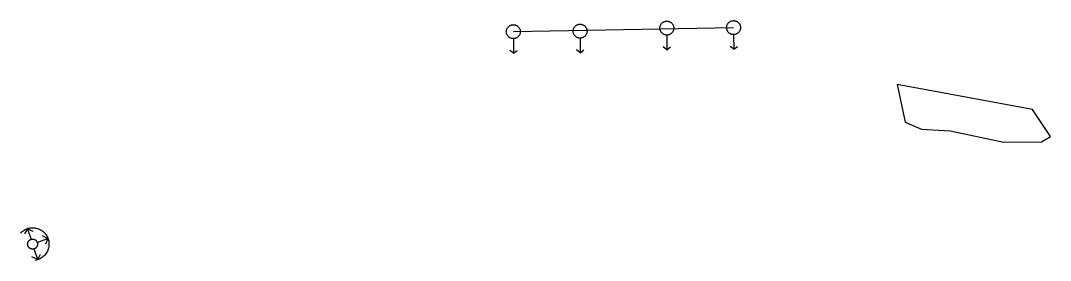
# Model space of a CAD drawing. Header units: inches. Extents: x 21905 to 29562, y 37649 to 43473.
# Drawn here: x 23597.5 to 24059.1, y 38872 to 38979.2 of the extents above; entities that cross this region are included whole.
import ezdxf

# ---------------------------------------------------------------- set-up
doc = ezdxf.new("R2010")
doc.units = ezdxf.units.IN
doc.header["$MEASUREMENT"] = 0

msp = doc.modelspace()

# ---------------------------------------------------------------- linework, layer by layer
for points in [[(23821.48, 38974.26), (23821.47, 38974.04), (23821.45, 38973.82), (23821.41, 38973.61), (23821.36, 38973.4), (23821.29, 38973.19), (23821.21, 38972.99), (23821.11, 38972.79), (23821, 38972.6), (23820.88, 38972.42), (23820.75, 38972.25), (23820.6, 38972.09), (23820.45, 38971.94), (23820.28, 38971.8), (23820.1, 38971.67), (23819.92, 38971.56), (23819.73, 38971.45), (23819.53, 38971.37), (23819.32, 38971.29), (23819.11, 38971.23), (23818.9, 38971.19), (23818.69, 38971.16), (23818.47, 38971.14), (23818.25, 38971.14), (23818.03, 38971.16), (23817.82, 38971.19), (23817.61, 38971.23), (23817.4, 38971.29), (23817.19, 38971.37), (23816.99, 38971.45), (23816.8, 38971.56), (23816.62, 38971.67), (23816.44, 38971.8), (23816.28, 38971.94), (23816.12, 38972.09), (23815.97, 38972.25), (23815.84, 38972.42), (23815.72, 38972.6), (23815.61, 38972.79), (23815.51, 38972.99), (23815.43, 38973.19), (23815.36, 38973.4), (23815.31, 38973.61), (23815.27, 38973.82), (23815.25, 38974.04), (23815.24, 38974.26), (23815.25, 38974.47), (23815.27, 38974.69), (23815.31, 38974.9), (23815.36, 38975.11), (23815.43, 38975.32), (23815.51, 38975.52), (23815.61, 38975.72), (23815.72, 38975.91), (23815.84, 38976.09), (23815.97, 38976.26), (23816.12, 38976.42), (23816.28, 38976.57), (23816.44, 38976.71), (23816.62, 38976.84), (23816.8, 38976.95), (23816.99, 38977.06), (23817.19, 38977.15), (23817.4, 38977.22), (23817.61, 38977.28), (23817.82, 38977.32), (23818.03, 38977.35), (23818.25, 38977.37), (23818.47, 38977.37), (23818.69, 38977.35), (23818.9, 38977.32), (23819.11, 38977.28), (23819.32, 38977.22), (23819.53, 38977.15), (23819.73, 38977.06), (23819.92, 38976.95), (23820.1, 38976.84), (23820.28, 38976.71), (23820.45, 38976.57), (23820.6, 38976.42), (23820.75, 38976.26), (23820.88, 38976.09), (23821, 38975.91), (23821.11, 38975.72), (23821.21, 38975.52), (23821.29, 38975.32), (23821.36, 38975.11), (23821.41, 38974.9), (23821.45, 38974.69), (23821.47, 38974.47), (23821.48, 38974.26)], [(23821.48, 38974.26), (23821.47, 38974.04), (23821.45, 38973.82), (23821.41, 38973.61), (23821.36, 38973.4), (23821.29, 38973.19), (23821.21, 38972.99), (23821.11, 38972.79), (23821, 38972.6), (23820.88, 38972.42), (23820.75, 38972.25), (23820.6, 38972.09), (23820.45, 38971.94), (23820.28, 38971.8), (23820.1, 38971.67), (23819.92, 38971.56), (23819.73, 38971.45), (23819.53, 38971.37), (23819.32, 38971.29), (23819.11, 38971.23), (23818.9, 38971.19), (23818.69, 38971.16), (23818.47, 38971.14), (23818.25, 38971.14), (23818.03, 38971.16), (23817.82, 38971.19), (23817.61, 38971.23), (23817.4, 38971.29), (23817.19, 38971.37), (23816.99, 38971.45), (23816.8, 38971.56), (23816.62, 38971.67), (23816.44, 38971.8), (23816.28, 38971.94), (23816.12, 38972.09), (23815.97, 38972.25), (23815.84, 38972.42), (23815.72, 38972.6), (23815.61, 38972.79), (23815.51, 38972.99), (23815.43, 38973.19), (23815.36, 38973.4), (23815.31, 38973.61), (23815.27, 38973.82), (23815.25, 38974.04), (23815.24, 38974.26), (23815.25, 38974.47), (23815.27, 38974.69), (23815.31, 38974.9), (23815.36, 38975.11), (23815.43, 38975.32), (23815.51, 38975.52), (23815.61, 38975.72), (23815.72, 38975.91), (23815.84, 38976.09), (23815.97, 38976.26), (23816.12, 38976.42), (23816.28, 38976.57), (23816.44, 38976.71), (23816.62, 38976.84), (23816.8, 38976.95), (23816.99, 38977.06), (23817.19, 38977.15), (23817.4, 38977.22), (23817.61, 38977.28), (23817.82, 38977.32), (23818.03, 38977.35), (23818.25, 38977.37), (23818.47, 38977.37), (23818.69, 38977.35), (23818.9, 38977.32), (23819.11, 38977.28), (23819.32, 38977.22), (23819.53, 38977.15), (23819.73, 38977.06), (23819.92, 38976.95), (23820.1, 38976.84), (23820.28, 38976.71), (23820.45, 38976.57), (23820.6, 38976.42), (23820.75, 38976.26), (23820.88, 38976.09), (23821, 38975.91), (23821.11, 38975.72), (23821.21, 38975.52), (23821.29, 38975.32), (23821.36, 38975.11), (23821.41, 38974.9), (23821.45, 38974.69), (23821.47, 38974.47), (23821.48, 38974.26)], [(23851.4, 38974.48), (23851.39, 38974.26), (23851.37, 38974.05), (23851.33, 38973.83), (23851.28, 38973.62), (23851.21, 38973.41), (23851.13, 38973.21), (23851.03, 38973.02), (23850.92, 38972.83), (23850.8, 38972.65), (23850.67, 38972.48), (23850.52, 38972.31), (23850.37, 38972.16), (23850.2, 38972.02), (23850.02, 38971.9), (23849.84, 38971.78), (23849.65, 38971.68), (23849.45, 38971.59), (23849.24, 38971.52), (23849.04, 38971.46), (23848.82, 38971.41), (23848.61, 38971.38), (23848.39, 38971.36), (23848.17, 38971.36), (23847.96, 38971.38), (23847.74, 38971.41), (23847.53, 38971.46), (23847.32, 38971.52), (23847.11, 38971.59), (23846.91, 38971.68), (23846.72, 38971.78), (23846.54, 38971.9), (23846.36, 38972.02), (23846.2, 38972.16), (23846.04, 38972.31), (23845.89, 38972.48), (23845.76, 38972.65), (23845.64, 38972.83), (23845.53, 38973.02), (23845.43, 38973.21), (23845.35, 38973.41), (23845.29, 38973.62), (23845.23, 38973.83), (23845.19, 38974.05), (23845.17, 38974.26), (23845.16, 38974.48), (23845.17, 38974.7), (23845.19, 38974.91), (23845.23, 38975.13), (23845.29, 38975.34), (23845.35, 38975.55), (23845.43, 38975.75), (23845.53, 38975.94), (23845.64, 38976.13), (23845.76, 38976.31), (23845.89, 38976.48), (23846.04, 38976.64), (23846.2, 38976.8), (23846.36, 38976.94), (23846.54, 38977.06), (23846.72, 38977.18), (23846.91, 38977.28), (23847.11, 38977.37), (23847.32, 38977.44), (23847.53, 38977.5), (23847.74, 38977.55), (23847.96, 38977.58), (23848.17, 38977.59), (23848.39, 38977.59), (23848.61, 38977.58), (23848.82, 38977.55), (23849.04, 38977.5), (23849.24, 38977.44), (23849.45, 38977.37), (23849.65, 38977.28), (23849.84, 38977.18), (23850.02, 38977.06), (23850.2, 38976.94), (23850.37, 38976.8), (23850.52, 38976.64), (23850.67, 38976.48), (23850.8, 38976.31), (23850.92, 38976.13), (23851.03, 38975.94), (23851.13, 38975.75), (23851.21, 38975.55), (23851.28, 38975.34), (23851.33, 38975.13), (23851.37, 38974.91), (23851.39, 38974.7), (23851.4, 38974.48)], [(23851.4, 38974.48), (23851.39, 38974.26), (23851.37, 38974.05), (23851.33, 38973.83), (23851.28, 38973.62), (23851.21, 38973.41), (23851.13, 38973.21), (23851.03, 38973.02), (23850.92, 38972.83), (23850.8, 38972.65), (23850.67, 38972.48), (23850.52, 38972.31), (23850.37, 38972.16), (23850.2, 38972.02), (23850.02, 38971.9), (23849.84, 38971.78), (23849.65, 38971.68), (23849.45, 38971.59), (23849.24, 38971.52), (23849.04, 38971.46), (23848.82, 38971.41), (23848.61, 38971.38), (23848.39, 38971.36), (23848.17, 38971.36), (23847.96, 38971.38), (23847.74, 38971.41), (23847.53, 38971.46), (23847.32, 38971.52), (23847.11, 38971.59), (23846.91, 38971.68), (23846.72, 38971.78), (23846.54, 38971.9), (23846.36, 38972.02), (23846.2, 38972.16), (23846.04, 38972.31), (23845.89, 38972.48), (23845.76, 38972.65), (23845.64, 38972.83), (23845.53, 38973.02), (23845.43, 38973.21), (23845.35, 38973.41), (23845.29, 38973.62), (23845.23, 38973.83), (23845.19, 38974.05), (23845.17, 38974.26), (23845.16, 38974.48), (23845.17, 38974.7), (23845.19, 38974.91), (23845.23, 38975.13), (23845.29, 38975.34), (23845.35, 38975.55), (23845.43, 38975.75), (23845.53, 38975.94), (23845.64, 38976.13), (23845.76, 38976.31), (23845.89, 38976.48), (23846.04, 38976.64), (23846.2, 38976.8), (23846.36, 38976.94), (23846.54, 38977.06), (23846.72, 38977.18), (23846.91, 38977.28), (23847.11, 38977.37), (23847.32, 38977.44), (23847.53, 38977.5), (23847.74, 38977.55), (23847.96, 38977.58), (23848.17, 38977.59), (23848.39, 38977.59), (23848.61, 38977.58), (23848.82, 38977.55), (23849.04, 38977.5), (23849.24, 38977.44), (23849.45, 38977.37), (23849.65, 38977.28), (23849.84, 38977.18), (23850.02, 38977.06), (23850.2, 38976.94), (23850.37, 38976.8), (23850.52, 38976.64), (23850.67, 38976.48), (23850.8, 38976.31), (23850.92, 38976.13), (23851.03, 38975.94), (23851.13, 38975.75), (23851.21, 38975.55), (23851.28, 38975.34), (23851.33, 38975.13), (23851.37, 38974.91), (23851.39, 38974.7), (23851.4, 38974.48)], [(23890.28, 38975.84), (23890.27, 38975.62), (23890.25, 38975.41), (23890.21, 38975.19), (23890.16, 38974.98), (23890.09, 38974.77), (23890.01, 38974.57), (23889.91, 38974.38), (23889.81, 38974.19), (23889.68, 38974.01), (23889.55, 38973.84), (23889.4, 38973.67), (23889.25, 38973.52), (23889.08, 38973.38), (23888.91, 38973.26), (23888.72, 38973.14), (23888.53, 38973.04), (23888.33, 38972.95), (23888.13, 38972.88), (23887.92, 38972.82), (23887.7, 38972.77), (23887.49, 38972.74), (23887.27, 38972.72), (23887.05, 38972.72), (23886.84, 38972.74), (23886.62, 38972.77), (23886.41, 38972.82), (23886.2, 38972.88), (23885.99, 38972.95), (23885.8, 38973.04), (23885.6, 38973.14), (23885.42, 38973.26), (23885.24, 38973.38), (23885.08, 38973.52), (23884.92, 38973.67), (23884.77, 38973.84), (23884.64, 38974.01), (23884.52, 38974.19), (23884.41, 38974.38), (23884.32, 38974.57), (23884.23, 38974.77), (23884.17, 38974.98), (23884.11, 38975.19), (23884.08, 38975.41), (23884.05, 38975.62), (23884.05, 38975.84), (23884.05, 38976.06), (23884.08, 38976.27), (23884.11, 38976.49), (23884.17, 38976.7), (23884.23, 38976.91), (23884.32, 38977.11), (23884.41, 38977.3), (23884.52, 38977.49), (23884.64, 38977.67), (23884.77, 38977.84), (23884.92, 38978), (23885.08, 38978.16), (23885.24, 38978.3), (23885.42, 38978.42), (23885.6, 38978.54), (23885.8, 38978.64), (23885.99, 38978.73), (23886.2, 38978.8), (23886.41, 38978.86), (23886.62, 38978.91), (23886.84, 38978.94), (23887.05, 38978.95), (23887.27, 38978.95), (23887.49, 38978.94), (23887.7, 38978.91), (23887.92, 38978.86), (23888.13, 38978.8), (23888.33, 38978.73), (23888.53, 38978.64), (23888.72, 38978.54), (23888.91, 38978.42), (23889.08, 38978.3), (23889.25, 38978.16), (23889.4, 38978), (23889.55, 38977.84), (23889.68, 38977.67), (23889.81, 38977.49), (23889.91, 38977.3), (23890.01, 38977.11), (23890.09, 38976.91), (23890.16, 38976.7), (23890.21, 38976.49), (23890.25, 38976.27), (23890.27, 38976.06), (23890.28, 38975.84)], [(23890.28, 38975.84), (23890.27, 38975.62), (23890.25, 38975.41), (23890.21, 38975.19), (23890.16, 38974.98), (23890.09, 38974.77), (23890.01, 38974.57), (23889.91, 38974.38), (23889.81, 38974.19), (23889.68, 38974.01), (23889.55, 38973.84), (23889.4, 38973.67), (23889.25, 38973.52), (23889.08, 38973.38), (23888.91, 38973.26), (23888.72, 38973.14), (23888.53, 38973.04), (23888.33, 38972.95), (23888.13, 38972.88), (23887.92, 38972.82), (23887.7, 38972.77), (23887.49, 38972.74), (23887.27, 38972.72), (23887.05, 38972.72), (23886.84, 38972.74), (23886.62, 38972.77), (23886.41, 38972.82), (23886.2, 38972.88), (23885.99, 38972.95), (23885.8, 38973.04), (23885.6, 38973.14), (23885.42, 38973.26), (23885.24, 38973.38), (23885.08, 38973.52), (23884.92, 38973.67), (23884.77, 38973.84), (23884.64, 38974.01), (23884.52, 38974.19), (23884.41, 38974.38), (23884.32, 38974.57), (23884.23, 38974.77), (23884.17, 38974.98), (23884.11, 38975.19), (23884.08, 38975.41), (23884.05, 38975.62), (23884.05, 38975.84), (23884.05, 38976.06), (23884.08, 38976.27), (23884.11, 38976.49), (23884.17, 38976.7), (23884.23, 38976.91), (23884.32, 38977.11), (23884.41, 38977.3), (23884.52, 38977.49), (23884.64, 38977.67), (23884.77, 38977.84), (23884.92, 38978), (23885.08, 38978.16), (23885.24, 38978.3), (23885.42, 38978.42), (23885.6, 38978.54), (23885.8, 38978.64), (23885.99, 38978.73), (23886.2, 38978.8), (23886.41, 38978.86), (23886.62, 38978.91), (23886.84, 38978.94), (23887.05, 38978.95), (23887.27, 38978.95), (23887.49, 38978.94), (23887.7, 38978.91), (23887.92, 38978.86), (23888.13, 38978.8), (23888.33, 38978.73), (23888.53, 38978.64), (23888.72, 38978.54), (23888.91, 38978.42), (23889.08, 38978.3), (23889.25, 38978.16), (23889.4, 38978), (23889.55, 38977.84), (23889.68, 38977.67), (23889.81, 38977.49), (23889.91, 38977.3), (23890.01, 38977.11), (23890.09, 38976.91), (23890.16, 38976.7), (23890.21, 38976.49), (23890.25, 38976.27), (23890.27, 38976.06), (23890.28, 38975.84)], [(23920.2, 38976.06), (23920.19, 38975.85), (23920.17, 38975.63), (23920.13, 38975.42), (23920.08, 38975.2), (23920.01, 38975), (23919.93, 38974.8), (23919.83, 38974.6), (23919.73, 38974.41), (23919.6, 38974.23), (23919.47, 38974.06), (23919.32, 38973.9), (23919.17, 38973.75), (23919, 38973.61), (23918.83, 38973.48), (23918.64, 38973.36), (23918.45, 38973.26), (23918.25, 38973.17), (23918.05, 38973.1), (23917.84, 38973.04), (23917.62, 38972.99), (23917.41, 38972.96), (23917.19, 38972.95), (23916.97, 38972.95), (23916.76, 38972.96), (23916.54, 38972.99), (23916.33, 38973.04), (23916.12, 38973.1), (23915.92, 38973.17), (23915.72, 38973.26), (23915.52, 38973.36), (23915.34, 38973.48), (23915.16, 38973.61), (23915, 38973.75), (23914.84, 38973.9), (23914.7, 38974.06), (23914.56, 38974.23), (23914.44, 38974.41), (23914.33, 38974.6), (23914.24, 38974.8), (23914.15, 38975), (23914.09, 38975.2), (23914.03, 38975.42), (23914, 38975.63), (23913.97, 38975.85), (23913.97, 38976.06), (23913.97, 38976.28), (23914, 38976.5), (23914.03, 38976.71), (23914.09, 38976.92), (23914.15, 38977.13), (23914.24, 38977.33), (23914.33, 38977.53), (23914.44, 38977.71), (23914.56, 38977.9), (23914.7, 38978.07), (23914.84, 38978.23), (23915, 38978.38), (23915.16, 38978.52), (23915.34, 38978.65), (23915.52, 38978.76), (23915.72, 38978.86), (23915.92, 38978.95), (23916.12, 38979.03), (23916.33, 38979.09), (23916.54, 38979.13), (23916.76, 38979.16), (23916.97, 38979.18), (23917.19, 38979.18), (23917.41, 38979.16), (23917.62, 38979.13), (23917.84, 38979.09), (23918.05, 38979.03), (23918.25, 38978.95), (23918.45, 38978.86), (23918.64, 38978.76), (23918.83, 38978.65), (23919, 38978.52), (23919.17, 38978.38), (23919.32, 38978.23), (23919.47, 38978.07), (23919.6, 38977.9), (23919.73, 38977.71), (23919.83, 38977.53), (23919.93, 38977.33), (23920.01, 38977.13), (23920.08, 38976.92), (23920.13, 38976.71), (23920.17, 38976.5), (23920.19, 38976.28), (23920.2, 38976.06)], [(23920.2, 38976.06), (23920.19, 38975.85), (23920.17, 38975.63), (23920.13, 38975.42), (23920.08, 38975.2), (23920.01, 38975), (23919.93, 38974.8), (23919.83, 38974.6), (23919.73, 38974.41), (23919.6, 38974.23), (23919.47, 38974.06), (23919.32, 38973.9), (23919.17, 38973.75), (23919, 38973.61), (23918.83, 38973.48), (23918.64, 38973.36), (23918.45, 38973.26), (23918.25, 38973.17), (23918.05, 38973.1), (23917.84, 38973.04), (23917.62, 38972.99), (23917.41, 38972.96), (23917.19, 38972.95), (23916.97, 38972.95), (23916.76, 38972.96), (23916.54, 38972.99), (23916.33, 38973.04), (23916.12, 38973.1), (23915.92, 38973.17), (23915.72, 38973.26), (23915.52, 38973.36), (23915.34, 38973.48), (23915.16, 38973.61), (23915, 38973.75), (23914.84, 38973.9), (23914.7, 38974.06), (23914.56, 38974.23), (23914.44, 38974.41), (23914.33, 38974.6), (23914.24, 38974.8), (23914.15, 38975), (23914.09, 38975.2), (23914.03, 38975.42), (23914, 38975.63), (23913.97, 38975.85), (23913.97, 38976.06), (23913.97, 38976.28), (23914, 38976.5), (23914.03, 38976.71), (23914.09, 38976.92), (23914.15, 38977.13), (23914.24, 38977.33), (23914.33, 38977.53), (23914.44, 38977.71), (23914.56, 38977.9), (23914.7, 38978.07), (23914.84, 38978.23), (23915, 38978.38), (23915.16, 38978.52), (23915.34, 38978.65), (23915.52, 38978.76), (23915.72, 38978.86), (23915.92, 38978.95), (23916.12, 38979.03), (23916.33, 38979.09), (23916.54, 38979.13), (23916.76, 38979.16), (23916.97, 38979.18), (23917.19, 38979.18), (23917.41, 38979.16), (23917.62, 38979.13), (23917.84, 38979.09), (23918.05, 38979.03), (23918.25, 38978.95), (23918.45, 38978.86), (23918.64, 38978.76), (23918.83, 38978.65), (23919, 38978.52), (23919.17, 38978.38), (23919.32, 38978.23), (23919.47, 38978.07), (23919.6, 38977.9), (23919.73, 38977.71), (23919.83, 38977.53), (23919.93, 38977.33), (23920.01, 38977.13), (23920.08, 38976.92), (23920.13, 38976.71), (23920.17, 38976.5), (23920.19, 38976.28), (23920.2, 38976.06)], [(23818.36, 38974.26), (23917.08, 38976.06)], [(23818.36, 38974.26), (23917.08, 38976.06)], [(23887.19, 38972.72), (23887.23, 38966.15)], [(23887.19, 38972.72), (23887.23, 38966.15)], [(23917.1, 38972.95), (23917.15, 38966.38)], [(23917.1, 38972.95), (23917.15, 38966.38)], [(23818.38, 38971.14), (23818.43, 38964.57)], [(23818.38, 38971.14), (23818.43, 38964.57)], [(23848.3, 38971.36), (23848.34, 38964.79)], [(23848.3, 38971.36), (23848.34, 38964.79)], [(23887.23, 38966.15), (23885.57, 38967.44)], [(23887.23, 38966.15), (23885.57, 38967.44)], [(23887.23, 38966.15), (23888.88, 38967.47)], [(23887.23, 38966.15), (23888.88, 38967.47)], [(23917.15, 38966.38), (23915.48, 38967.67)], [(23917.15, 38966.38), (23915.48, 38967.67)], [(23917.15, 38966.38), (23918.79, 38967.69)], [(23917.15, 38966.38), (23918.79, 38967.69)], [(23818.43, 38964.57), (23816.77, 38965.86)], [(23818.43, 38964.57), (23816.77, 38965.86)], [(23818.43, 38964.57), (23820.08, 38965.88)], [(23818.43, 38964.57), (23820.08, 38965.88)], [(23848.34, 38964.79), (23846.68, 38966.08)], [(23848.34, 38964.79), (23846.68, 38966.08)], [(23848.34, 38964.79), (23849.99, 38966.11)], [(23848.34, 38964.79), (23849.99, 38966.11)], [(24001.36, 38930.6), (24014.1, 38929.87), (24038.15, 38924.9), (24055.14, 38924.98), (24059.09, 38927.32), (24051.11, 38939.38), (23990.36, 38950.66), (23993.96, 38933.83), (24001.36, 38930.6)], [(23597.5, 38884.27), (23597.86, 38884.63), (23598.25, 38884.96), (23598.65, 38885.26), (23599.08, 38885.54), (23599.52, 38885.79), (23599.98, 38886), (23600.46, 38886.19), (23600.94, 38886.34), (23601.44, 38886.45), (23601.94, 38886.53), (23602.45, 38886.58), (23602.95, 38886.59), (23603.46, 38886.57), (23603.97, 38886.51), (23604.47, 38886.41), (23604.96, 38886.29), (23605.44, 38886.13), (23605.91, 38885.93), (23606.36, 38885.7), (23606.8, 38885.45), (23607.22, 38885.16), (23607.62, 38884.85), (23608, 38884.5), (23608.35, 38884.14), (23608.67, 38883.75), (23608.97, 38883.33), (23609.24, 38882.9), (23609.47, 38882.45), (23609.68, 38881.99), (23609.85, 38881.51), (23609.99, 38881.02), (23610.1, 38880.53), (23610.17, 38880.02), (23610.21, 38879.52), (23610.21, 38879.01), (23610.17, 38878.5), (23610.11, 38878), (23610, 38877.5), (23609.86, 38877.01), (23609.69, 38876.53), (23609.49, 38876.07), (23609.25, 38875.62), (23608.99, 38875.18), (23608.69, 38874.77), (23608.37, 38874.38), (23608.02, 38874.01), (23607.64, 38873.67), (23607.25, 38873.35), (23606.83, 38873.06), (23606.39, 38872.8), (23605.94, 38872.57), (23605.47, 38872.38), (23604.99, 38872.21), (23604.5, 38872.08), (23604, 38871.99)], [(23600.57, 38886.11), (23599.32, 38883.81)], [(23600.57, 38886.11), (23602.17, 38881.36)], [(23600.57, 38886.11), (23603.01, 38885.02)], [(23605.11, 38879.25), (23605.11, 38879.1), (23605.09, 38878.94), (23605.06, 38878.79), (23605.02, 38878.64), (23604.98, 38878.49), (23604.92, 38878.35), (23604.85, 38878.21), (23604.77, 38878.07), (23604.69, 38877.94), (23604.59, 38877.82), (23604.49, 38877.71), (23604.37, 38877.6), (23604.26, 38877.5), (23604.13, 38877.41), (23604, 38877.32), (23603.86, 38877.25), (23603.72, 38877.19), (23603.57, 38877.13), (23603.42, 38877.09), (23603.27, 38877.06), (23603.12, 38877.04), (23602.96, 38877.03), (23602.81, 38877.03), (23602.65, 38877.04), (23602.5, 38877.06), (23602.35, 38877.09), (23602.2, 38877.13), (23602.05, 38877.19), (23601.91, 38877.25), (23601.77, 38877.32), (23601.64, 38877.41), (23601.51, 38877.5), (23601.39, 38877.6), (23601.28, 38877.71), (23601.18, 38877.82), (23601.08, 38877.94), (23601, 38878.07), (23600.92, 38878.21), (23600.85, 38878.35), (23600.79, 38878.49), (23600.74, 38878.64), (23600.71, 38878.79), (23600.68, 38878.94), (23600.66, 38879.1), (23600.66, 38879.25), (23600.66, 38879.41), (23600.68, 38879.56), (23600.71, 38879.71), (23600.74, 38879.87), (23600.79, 38880.01), (23600.85, 38880.16), (23600.92, 38880.3), (23601, 38880.43), (23601.08, 38880.56), (23601.18, 38880.68), (23601.28, 38880.8), (23601.39, 38880.91), (23601.51, 38881.01), (23601.64, 38881.1), (23601.77, 38881.18), (23601.91, 38881.25), (23602.05, 38881.32), (23602.2, 38881.37), (23602.35, 38881.41), (23602.5, 38881.45), (23602.65, 38881.47), (23602.81, 38881.48), (23602.96, 38881.48), (23603.12, 38881.47), (23603.27, 38881.45), (23603.42, 38881.41), (23603.57, 38881.37), (23603.72, 38881.32), (23603.86, 38881.25), (23604, 38881.18), (23604.13, 38881.1), (23604.26, 38881.01), (23604.37, 38880.91), (23604.49, 38880.8), (23604.59, 38880.68), (23604.69, 38880.56), (23604.77, 38880.43), (23604.85, 38880.3), (23604.92, 38880.16), (23604.98, 38880.01), (23605.02, 38879.87), (23605.06, 38879.71), (23605.09, 38879.56), (23605.11, 38879.41), (23605.11, 38879.25)], [(23609.74, 38881.57), (23604.99, 38879.96)], [(23609.74, 38881.57), (23607.28, 38882.91)], [(23609.74, 38881.57), (23608.73, 38879.3)], [(23605.2, 38872.39), (23603.6, 38877.14)], [(23605.2, 38872.39), (23606.48, 38874.75)], [(23605.2, 38872.39), (23602.6, 38873.56)]]:
    msp.add_lwpolyline(points)

doc.saveas('drawing.dxf')
